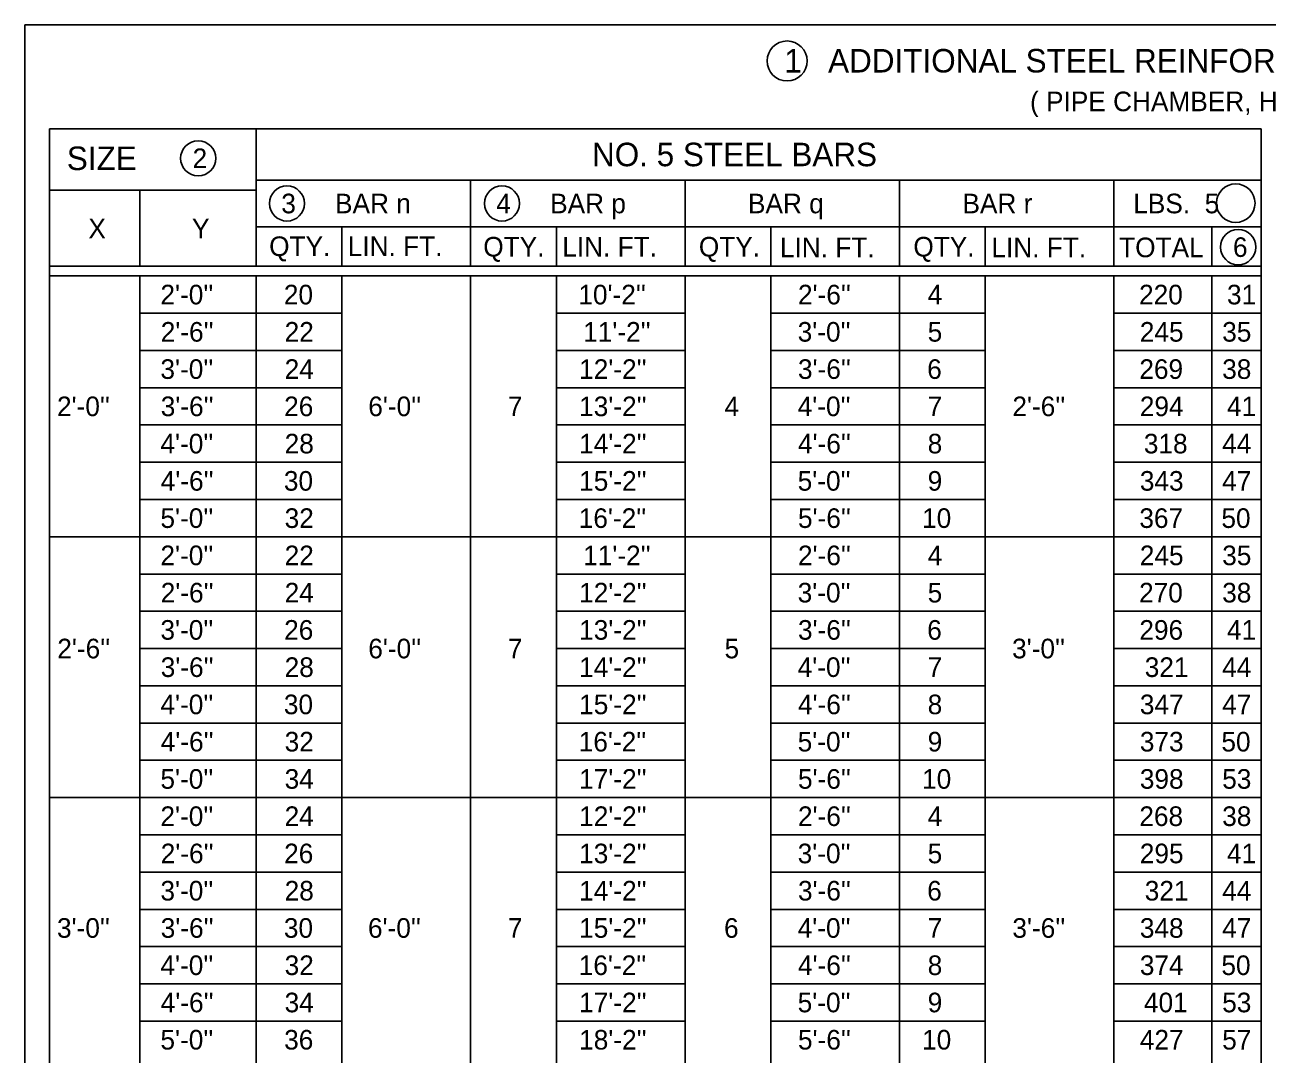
# Model space of a CAD drawing. Extents: x 1007 to 1035.5, y 1000.5 to 1021.5.
# Drawn here: x 1007 to 1019.67, y 1011 to 1021.5 of the extents above; entities that cross this region are included whole.
import ezdxf

# ---------------------------------------------------------------- set-up
doc = ezdxf.new("R2010")
doc.units = 0
for name, color, linetype in [('Level 1', 7, 'Continuous'), ('Level 10', 7, 'Continuous'), ('Level 11', 7, 'Continuous'), ('Level 2', 7, 'Continuous')]:
    doc.layers.add(name, color=color, linetype=linetype)

msp = doc.modelspace()

# ---------------------------------------------------------------- linework, layer by layer
at = {"layer": 'Level 1'}
msp.add_line((1018.109, 1019.439), (1019.609, 1019.439), dxfattribs=at)
for centre, radius in [((1014.775, 1021.132), 0.204), ((1008.768, 1020.139), 0.179), ((1009.673, 1019.678), 0.179), ((1011.866, 1019.678), 0.179), ((1019.351, 1019.681), 0.197), ((1019.376, 1019.233), 0.18)]:
    msp.add_circle(centre, radius, dxfattribs=at)
at = {"layer": 'Level 10'}
for p, q in [((1007, 1021.5), (1035.5, 1021.5)), ((1007, 1021.5), (1007, 1000.5)), ((1007.25, 1020.439), (1019.609, 1020.439)), ((1007.25, 1020.439), (1007.25, 1002.969)), ((1009.359, 1020.439), (1009.359, 1019.039)), ((1019.609, 1020.439), (1019.609, 1002.969)), ((1007.25, 1019.814), (1009.359, 1019.814)), ((1008.172, 1019.814), (1008.172, 1019.039)), ((1009.359, 1019.917), (1019.609, 1019.917)), ((1011.547, 1019.917), (1011.547, 1019.039)), ((1013.734, 1019.917), (1013.734, 1019.039)), ((1015.922, 1019.917), (1015.922, 1019.039)), ((1018.109, 1019.917), (1018.109, 1019.039)), ((1009.359, 1019.439), (1011.547, 1019.439)), ((1010.234, 1019.439), (1010.234, 1019.039)), ((1011.547, 1019.439), (1015.922, 1019.439)), ((1012.422, 1019.439), (1012.422, 1019.039)), ((1014.609, 1019.439), (1014.609, 1019.039)), ((1015.922, 1019.439), (1018.109, 1019.439)), ((1016.797, 1019.439), (1016.797, 1019.039)), ((1019.109, 1019.439), (1019.109, 1019.039)), ((1007.25, 1019.039), (1019.609, 1019.039)), ((1007.25, 1018.939), (1019.609, 1018.939)), ((1008.172, 1018.939), (1008.172, 1002.969)), ((1009.359, 1002.969), (1009.359, 1018.939)), ((1010.234, 1018.939), (1010.234, 1002.969)), ((1011.547, 1018.939), (1011.547, 1012.859)), ((1012.422, 1018.939), (1012.422, 1012.859)), ((1013.734, 1018.939), (1013.734, 1002.969)), ((1014.609, 1018.939), (1014.609, 1002.969)), ((1015.922, 1018.939), (1015.922, 1002.969)), ((1016.797, 1018.939), (1016.797, 1002.969)), ((1018.109, 1018.939), (1018.109, 1002.969)), ((1019.109, 1018.939), (1019.109, 1002.969)), ((1008.172, 1018.559), (1009.359, 1018.559)), ((1009.359, 1018.559), (1010.234, 1018.559)), ((1012.422, 1018.559), (1013.734, 1018.559)), ((1014.609, 1018.559), (1015.922, 1018.559)), ((1015.922, 1018.559), (1016.797, 1018.559)), ((1018.109, 1018.559), (1019.109, 1018.559)), ((1019.109, 1018.559), (1019.609, 1018.559)), ((1008.172, 1018.179), (1009.359, 1018.179)), ((1009.359, 1018.179), (1010.234, 1018.179)), ((1012.422, 1018.179), (1013.734, 1018.179)), ((1014.609, 1018.179), (1015.922, 1018.179)), ((1015.922, 1018.179), (1016.797, 1018.179)), ((1018.109, 1018.179), (1019.609, 1018.179)), ((1008.172, 1017.799), (1009.359, 1017.799)), ((1009.359, 1017.799), (1010.234, 1017.799)), ((1012.422, 1017.799), (1013.734, 1017.799)), ((1014.609, 1017.799), (1015.922, 1017.799)), ((1015.922, 1017.799), (1016.797, 1017.799)), ((1018.109, 1017.799), (1019.609, 1017.799)), ((1008.172, 1017.419), (1009.359, 1017.419)), ((1009.359, 1017.419), (1010.234, 1017.419)), ((1012.422, 1017.419), (1013.734, 1017.419)), ((1014.609, 1017.419), (1015.922, 1017.419)), ((1015.922, 1017.419), (1016.797, 1017.419)), ((1018.109, 1017.419), (1019.609, 1017.419)), ((1008.172, 1017.039), (1009.359, 1017.039)), ((1009.359, 1017.039), (1010.234, 1017.039)), ((1012.422, 1017.039), (1013.734, 1017.039)), ((1014.609, 1017.039), (1015.922, 1017.039)), ((1015.922, 1017.039), (1016.797, 1017.039)), ((1018.109, 1017.039), (1019.609, 1017.039)), ((1008.172, 1016.659), (1009.359, 1016.659)), ((1009.359, 1016.659), (1010.234, 1016.659)), ((1012.422, 1016.659), (1013.734, 1016.659)), ((1014.609, 1016.659), (1015.922, 1016.659)), ((1015.922, 1016.659), (1016.797, 1016.659)), ((1018.109, 1016.659), (1019.609, 1016.659)), ((1007.25, 1016.279), (1019.609, 1016.279)), ((1008.172, 1016.279), (1009.359, 1016.279)), ((1009.359, 1016.279), (1010.234, 1016.279)), ((1012.422, 1016.279), (1013.734, 1016.279)), ((1014.609, 1016.279), (1015.922, 1016.279)), ((1015.922, 1016.279), (1016.797, 1016.279)), ((1018.109, 1016.279), (1019.609, 1016.279)), ((1008.172, 1015.899), (1009.359, 1015.899)), ((1009.359, 1015.899), (1010.234, 1015.899)), ((1012.422, 1015.899), (1013.734, 1015.899)), ((1014.609, 1015.899), (1015.922, 1015.899)), ((1015.922, 1015.899), (1016.797, 1015.899)), ((1018.109, 1015.899), (1019.609, 1015.899)), ((1008.172, 1015.519), (1009.359, 1015.519)), ((1009.359, 1015.519), (1010.234, 1015.519)), ((1012.422, 1015.519), (1013.734, 1015.519)), ((1014.609, 1015.519), (1015.922, 1015.519)), ((1015.922, 1015.519), (1016.797, 1015.519)), ((1018.109, 1015.519), (1019.609, 1015.519)), ((1008.172, 1015.139), (1009.359, 1015.139)), ((1009.359, 1015.139), (1010.234, 1015.139)), ((1012.422, 1015.139), (1013.734, 1015.139)), ((1014.609, 1015.139), (1015.922, 1015.139)), ((1015.922, 1015.139), (1016.797, 1015.139)), ((1018.109, 1015.139), (1019.609, 1015.139)), ((1008.172, 1014.759), (1009.359, 1014.759)), ((1009.359, 1014.759), (1010.234, 1014.759)), ((1012.422, 1014.759), (1013.734, 1014.759)), ((1014.609, 1014.759), (1015.922, 1014.759)), ((1015.922, 1014.759), (1016.797, 1014.759)), ((1018.109, 1014.759), (1019.609, 1014.759)), ((1008.172, 1014.379), (1009.359, 1014.379)), ((1009.359, 1014.379), (1010.234, 1014.379)), ((1012.422, 1014.379), (1013.734, 1014.379)), ((1014.609, 1014.379), (1015.922, 1014.379)), ((1015.922, 1014.379), (1016.797, 1014.379)), ((1018.109, 1014.379), (1019.609, 1014.379)), ((1008.172, 1013.999), (1009.359, 1013.999)), ((1009.359, 1013.999), (1010.234, 1013.999)), ((1012.422, 1013.999), (1013.734, 1013.999)), ((1014.609, 1013.999), (1015.922, 1013.999)), ((1015.922, 1013.999), (1016.797, 1013.999)), ((1018.109, 1013.999), (1019.609, 1013.999)), ((1007.25, 1013.619), (1019.609, 1013.619)), ((1009.359, 1013.619), (1010.234, 1013.619)), ((1008.172, 1013.239), (1009.359, 1013.239)), ((1009.359, 1013.239), (1010.234, 1013.239)), ((1012.422, 1013.239), (1013.734, 1013.239)), ((1014.609, 1013.239), (1015.922, 1013.239)), ((1015.922, 1013.239), (1016.797, 1013.239)), ((1018.109, 1013.239), (1019.609, 1013.239)), ((1008.172, 1012.859), (1009.359, 1012.859)), ((1009.359, 1012.859), (1010.234, 1012.859)), ((1011.547, 1012.859), (1011.547, 1002.969)), ((1012.422, 1012.859), (1013.734, 1012.859)), ((1012.422, 1012.859), (1012.422, 1002.969)), ((1014.609, 1012.859), (1015.922, 1012.859)), ((1015.922, 1012.859), (1016.797, 1012.859)), ((1018.109, 1012.859), (1019.609, 1012.859)), ((1008.172, 1012.479), (1009.359, 1012.479)), ((1009.359, 1012.479), (1010.234, 1012.479)), ((1012.422, 1012.479), (1013.734, 1012.479)), ((1014.609, 1012.479), (1015.922, 1012.479)), ((1015.922, 1012.479), (1016.797, 1012.479)), ((1018.109, 1012.479), (1019.609, 1012.479)), ((1008.172, 1012.099), (1009.359, 1012.099)), ((1009.359, 1012.099), (1010.234, 1012.099)), ((1012.422, 1012.099), (1013.734, 1012.099)), ((1014.609, 1012.099), (1015.922, 1012.099)), ((1015.922, 1012.099), (1016.797, 1012.099)), ((1018.109, 1012.099), (1019.609, 1012.099)), ((1008.172, 1011.719), (1009.359, 1011.719)), ((1009.359, 1011.719), (1010.234, 1011.719)), ((1012.422, 1011.719), (1013.734, 1011.719)), ((1014.609, 1011.719), (1015.922, 1011.719)), ((1015.922, 1011.719), (1016.797, 1011.719)), ((1018.109, 1011.719), (1019.609, 1011.719)), ((1008.172, 1011.339), (1009.359, 1011.339)), ((1009.359, 1011.339), (1010.234, 1011.339)), ((1012.422, 1011.339), (1013.734, 1011.339)), ((1014.609, 1011.339), (1015.922, 1011.339)), ((1015.922, 1011.339), (1016.797, 1011.339)), ((1018.109, 1011.339), (1019.609, 1011.339))]:
    msp.add_line(p, q, dxfattribs=at)
at = {"layer": 'Level 11'}
msp.add_lwpolyline([(1007, 1000.5), (1035.5, 1000.5), (1035.5, 1021.5), (1007, 1021.5)], close=True, dxfattribs=at)

# ---------------------------------------------------------------- texts
at = {"layer": 'Level 1'}
for s, height, p in [('1   ADDITIONAL STEEL REINFORCEMENT REQUIREMENTS', 0.24, (1014.747, 1021.014)), ("( PIPE CHAMBER, H = 8' TO 15' )", 0.2, (1017.253, 1020.619)), ('SIZE', 0.24, (1007.428, 1020.019)), ('2', 0.2, (1008.711, 1020.039)), ('NO. 5 STEEL BARS', 0.24, (1012.785, 1020.058)), ('BAR n', 0.2, (1010.164, 1019.578)), ('BAR p', 0.2, (1012.358, 1019.578)), ('BAR q', 0.2, (1014.376, 1019.578)), ('BAR r', 0.2, (1016.564, 1019.578)), ('LBS.  5', 0.2, (1018.306, 1019.578)), ('X', 0.2, (1007.648, 1019.322)), ('Y', 0.2, (1008.705, 1019.322)), ('QTY.', 0.2, (1009.492, 1019.142)), ('LIN. FT.', 0.2, (1010.294, 1019.142)), ('QTY.', 0.2, (1011.676, 1019.137)), ('LIN. FT.', 0.2, (1012.482, 1019.137)), ('QTY.', 0.2, (1013.875, 1019.137)), ('LIN. FT.', 0.2, (1014.702, 1019.13)), ('QTY.', 0.2, (1016.063, 1019.137)), ('LIN. FT.', 0.2, (1016.859, 1019.13)), ('TOTAL', 0.2, (1018.162, 1019.13)), ('6', 0.2, (1019.323, 1019.133)), ('20', 0.2, (1009.642, 1018.649)), ("10'-2''", 0.2, (1012.646, 1018.649)), ("2'-6''", 0.2, (1014.886, 1018.649)), ('4', 0.2, (1016.209, 1018.649)), ('220', 0.2, (1018.365, 1018.649)), ('31', 0.2, (1019.262, 1018.649)), ('22', 0.2, (1009.65, 1018.269)), ("11'-2''", 0.2, (1012.695, 1018.269)), ("3'-0''", 0.2, (1014.883, 1018.269)), ('5', 0.2, (1016.209, 1018.269)), ('245', 0.2, (1018.373, 1018.269)), ('35', 0.2, (1019.213, 1018.269)), ('24', 0.2, (1009.65, 1017.889)), ("12'-2''", 0.2, (1012.654, 1017.889)), ("3'-6''", 0.2, (1014.886, 1017.889)), ('6', 0.2, (1016.204, 1017.889)), ('269', 0.2, (1018.368, 1017.889)), ('38', 0.2, (1019.213, 1017.889)), ('26', 0.2, (1009.645, 1017.509)), ('7', 0.2, (1011.927, 1017.509)), ("13'-2''", 0.2, (1012.654, 1017.509)), ('4', 0.2, (1014.137, 1017.509)), ("4'-0''", 0.2, (1014.883, 1017.509)), ('7', 0.2, (1016.209, 1017.509)), ('294', 0.2, (1018.373, 1017.509)), ('41', 0.2, (1019.262, 1017.509)), ('28', 0.2, (1009.65, 1017.129)), ("14'-2''", 0.2, (1012.654, 1017.129)), ("4'-6''", 0.2, (1014.886, 1017.129)), ('8', 0.2, (1016.209, 1017.129)), ('318', 0.2, (1018.414, 1017.129)), ('44', 0.2, (1019.213, 1017.129)), ('30', 0.2, (1009.642, 1016.749)), ("15'-2''", 0.2, (1012.654, 1016.749)), ("5'-0''", 0.2, (1014.883, 1016.749)), ('9', 0.2, (1016.209, 1016.749)), ('343', 0.2, (1018.373, 1016.749)), ('47', 0.2, (1019.213, 1016.749)), ('32', 0.2, (1009.65, 1016.369)), ("16'-2''", 0.2, (1012.65, 1016.369)), ("5'-6''", 0.2, (1014.886, 1016.369)), ('10', 0.2, (1016.152, 1016.369)), ('367', 0.2, (1018.368, 1016.369)), ('50', 0.2, (1019.205, 1016.369)), ('22', 0.2, (1009.65, 1015.989)), ("11'-2''", 0.2, (1012.695, 1015.989)), ("2'-6''", 0.2, (1014.886, 1015.989)), ('4', 0.2, (1016.209, 1015.989)), ('245', 0.2, (1018.373, 1015.989)), ('35', 0.2, (1019.213, 1015.989)), ('24', 0.2, (1009.65, 1015.609)), ("12'-2''", 0.2, (1012.654, 1015.609)), ("3'-0''", 0.2, (1014.883, 1015.609)), ('5', 0.2, (1016.209, 1015.609)), ('270', 0.2, (1018.365, 1015.609)), ('38', 0.2, (1019.213, 1015.609)), ('26', 0.2, (1009.645, 1015.229)), ("13'-2''", 0.2, (1012.654, 1015.229)), ("3'-6''", 0.2, (1014.886, 1015.229)), ('6', 0.2, (1016.204, 1015.229)), ('296', 0.2, (1018.368, 1015.229)), ('41', 0.2, (1019.262, 1015.229)), ('7', 0.2, (1011.927, 1015.039)), ('5', 0.2, (1014.137, 1015.039)), ("3'-0''", 0.2, (1017.07, 1015.039)), ('28', 0.2, (1009.65, 1014.849)), ("14'-2''", 0.2, (1012.654, 1014.849)), ("4'-0''", 0.2, (1014.883, 1014.849)), ('7', 0.2, (1016.209, 1014.849)), ('321', 0.2, (1018.423, 1014.849)), ('44', 0.2, (1019.213, 1014.849)), ('30', 0.2, (1009.642, 1014.469)), ("15'-2''", 0.2, (1012.654, 1014.469)), ("4'-6''", 0.2, (1014.886, 1014.469)), ('8', 0.2, (1016.209, 1014.469)), ('347', 0.2, (1018.373, 1014.469)), ('47', 0.2, (1019.213, 1014.469)), ('32', 0.2, (1009.65, 1014.089)), ("16'-2''", 0.2, (1012.65, 1014.089)), ("5'-0''", 0.2, (1014.883, 1014.089)), ('9', 0.2, (1016.209, 1014.089)), ('373', 0.2, (1018.373, 1014.089)), ('50', 0.2, (1019.205, 1014.089)), ('34', 0.2, (1009.65, 1013.709)), ("17'-2''", 0.2, (1012.654, 1013.709)), ("5'-6''", 0.2, (1014.886, 1013.709)), ('10', 0.2, (1016.152, 1013.709)), ('398', 0.2, (1018.373, 1013.709)), ('53', 0.2, (1019.213, 1013.709)), ('24', 0.2, (1009.65, 1013.329)), ("12'-2''", 0.2, (1012.654, 1013.329)), ("2'-6''", 0.2, (1014.886, 1013.329)), ('4', 0.2, (1016.209, 1013.329)), ('268', 0.2, (1018.368, 1013.329)), ('38', 0.2, (1019.213, 1013.329)), ('26', 0.2, (1009.645, 1012.949)), ("13'-2''", 0.2, (1012.654, 1012.949)), ("3'-0''", 0.2, (1014.883, 1012.949)), ('5', 0.2, (1016.209, 1012.949)), ('295', 0.2, (1018.373, 1012.949)), ('41', 0.2, (1019.262, 1012.949)), ('28', 0.2, (1009.65, 1012.569)), ("14'-2''", 0.2, (1012.654, 1012.569)), ("3'-6''", 0.2, (1014.886, 1012.569)), ('6', 0.2, (1016.204, 1012.569)), ('321', 0.2, (1018.423, 1012.569)), ('44', 0.2, (1019.213, 1012.569)), ("3'-0''", 0.2, (1007.328, 1012.189)), ('30', 0.2, (1009.642, 1012.189)), ('7', 0.2, (1011.927, 1012.189)), ("15'-2''", 0.2, (1012.654, 1012.189)), ('6', 0.2, (1014.132, 1012.189)), ("4'-0''", 0.2, (1014.883, 1012.189)), ('7', 0.2, (1016.209, 1012.189)), ("3'-6''", 0.2, (1017.073, 1012.189)), ('348', 0.2, (1018.373, 1012.189)), ('47', 0.2, (1019.213, 1012.189)), ('32', 0.2, (1009.65, 1011.809)), ("16'-2''", 0.2, (1012.65, 1011.809)), ("4'-6''", 0.2, (1014.886, 1011.809)), ('8', 0.2, (1016.209, 1011.809)), ('374', 0.2, (1018.373, 1011.809)), ('50', 0.2, (1019.205, 1011.809)), ('34', 0.2, (1009.65, 1011.429)), ("17'-2''", 0.2, (1012.654, 1011.429)), ("5'-0''", 0.2, (1014.883, 1011.429)), ('9', 0.2, (1016.209, 1011.429)), ('401', 0.2, (1018.415, 1011.429)), ('53', 0.2, (1019.213, 1011.429)), ('36', 0.2, (1009.645, 1011.049)), ("18'-2''", 0.2, (1012.654, 1011.049)), ("5'-6''", 0.2, (1014.886, 1011.049)), ('10', 0.2, (1016.152, 1011.049)), ('427', 0.2, (1018.373, 1011.049)), ('57', 0.2, (1019.213, 1011.049))]:
    msp.add_text(s, height=height, dxfattribs=at).set_placement(p)
at = {"layer": 'Level 2'}
for s, p in [('3', (1009.616, 1019.578)), ('4', (1011.809, 1019.578)), ("2'-0''", (1008.383, 1018.649)), ("2'-6''", (1008.386, 1018.269)), ("3'-0''", (1008.383, 1017.889)), ("2'-0''", (1007.328, 1017.509)), ("3'-6''", (1008.386, 1017.509)), ("6'-0''", (1010.503, 1017.509)), ("2'-6''", (1017.073, 1017.509)), ("4'-0''", (1008.383, 1017.129)), ("4'-6''", (1008.386, 1016.749)), ("5'-0''", (1008.383, 1016.369)), ("2'-0''", (1008.383, 1015.989)), ("2'-6''", (1008.386, 1015.609)), ("3'-0''", (1008.383, 1015.229)), ("2'-6''", (1007.331, 1015.039)), ("6'-0''", (1010.503, 1015.039)), ("3'-6''", (1008.386, 1014.849)), ("4'-0''", (1008.383, 1014.469)), ("4'-6''", (1008.386, 1014.089)), ("5'-0''", (1008.383, 1013.709)), ("2'-0''", (1008.383, 1013.329)), ("2'-6''", (1008.386, 1012.949)), ("3'-0''", (1008.383, 1012.569)), ("3'-6''", (1008.386, 1012.189)), ("6'-0''", (1010.5, 1012.189)), ("4'-0''", (1008.383, 1011.809)), ("4'-6''", (1008.386, 1011.429)), ("5'-0''", (1008.383, 1011.049))]:
    msp.add_text(s, height=0.2, dxfattribs=at).set_placement(p)

doc.saveas('drawing.dxf')
